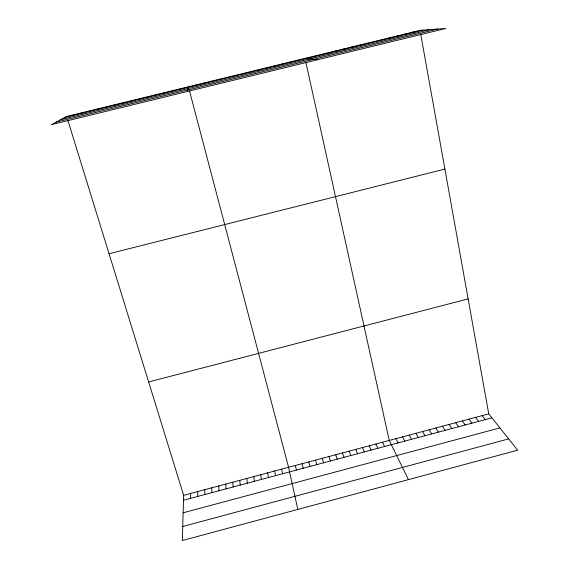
<?xml version="1.0" encoding="UTF-8"?>
<svg xmlns="http://www.w3.org/2000/svg" width="569" height="569" viewBox="0 0 569 569"><rect width="100%" height="100%" fill="white"/><g stroke="black" fill="none" stroke-linecap="round" stroke-linejoin="round"><path stroke-width="0.85" d="M196.248 85.364L196.248 84.881M190.608 498.344L190.672 493.437M67.903 120.45L183.638 495.315L182.35 540.55L517.655 450.179L488.735 413.869L420.761 34.382M187.493 91.474L188.431 86.787M180.16 89.283L180.366 88.75M171.987 91.275L172.293 90.72M163.808 93.266L164.213 92.69M155.614 95.265L156.126 94.66M147.421 97.256L148.032 96.63M139.213 99.262L139.931 98.608M131.005 101.261L131.823 100.578M122.783 103.266L123.701 102.555M114.554 105.272L115.578 104.54M106.318 107.278L107.449 106.517M98.074 109.284L99.305 108.501M89.824 111.296L91.161 110.486M81.566 113.309L83.003 112.477M73.301 115.322L74.845 114.461M183.495 500.243L491.893 417.831M183.14 512.797L499.923 427.916M182.749 526.481L508.672 438.898M183.638 495.315L488.735 413.869M148.637 381.955L468.145 298.896M109.049 253.724L444.887 169.071M65.022 117.342L422.817 30.143M60.805 119.604L429.944 29.624M56.16 122.1L437.767 29.047M412.418 32.205L415.107 32.028M404.787 34.069L407.383 33.905M397.155 35.925L399.651 35.79M389.509 37.789L391.92 37.675M381.863 39.652L384.175 39.567M374.21 41.516L376.429 41.452M366.543 43.386L368.669 43.344M358.875 45.257L360.902 45.236M351.201 47.127L353.136 47.127M343.52 48.998L345.355 49.026M335.831 50.869L337.573 50.918M328.135 52.746L329.778 52.817M320.432 54.624L321.983 54.716M312.722 56.502L314.18 56.623M305.005 58.379L317.644 59.731M297.281 60.264L298.547 60.428M289.55 62.149L290.716 62.341M281.811 64.034L282.885 64.247M274.073 65.919L275.047 66.16M266.32 67.803L267.195 68.074M258.561 69.695L259.343 69.987M250.794 71.587L251.484 71.9M243.027 73.486L243.61 73.821M235.246 75.378L235.737 75.741M227.458 77.277L227.849 77.661M482.135 415.626L485.222 419.609M475.535 417.39L478.55 421.394M468.927 419.154L471.872 423.18M219.67 79.176L219.961 79.582M462.313 420.918L465.193 424.965M455.698 422.689L458.5 426.75M449.076 424.453L451.807 428.542M442.447 426.224L445.107 430.335M435.811 427.995L438.407 432.12M429.175 429.766L431.693 433.919M422.532 431.544L424.979 435.712M415.882 433.315L418.265 437.504M409.225 435.093L411.536 439.304M402.568 436.871L404.808 441.103M395.903 438.649L398.072 442.902M408.435 479.617L389.239 440.427L305.894 62.405M382.56 442.213L384.587 446.509M211.867 81.075L212.066 81.509M375.881 443.991L377.83 448.308M369.196 445.776L371.073 450.115M362.51 447.561L364.316 451.921M355.81 449.354L357.545 453.735M349.11 451.139L350.774 455.541M342.41 452.931L343.996 457.355M335.696 454.723L337.211 459.162M328.982 456.516L330.425 460.982M322.26 458.308L323.633 462.796M315.532 460.101L316.833 464.61M308.803 461.9L310.027 466.431M189.484 90.798L288.575 467.298L297.815 509.433M302.068 463.699L303.22 468.251M295.325 465.499L296.406 470.072M204.065 82.974L204.157 83.43M281.619 469.155L282.551 473.771M274.656 471.018L275.517 475.656M267.693 472.875L268.468 477.533M260.716 474.738L261.42 479.418M253.738 476.602L254.364 481.303M246.754 478.465L247.302 483.195M239.762 480.328L240.239 485.08M232.764 482.199L233.162 486.972M225.765 484.07L226.085 488.863M218.759 485.94L219.001 490.755M211.746 487.811L211.91 492.647M204.726 489.681L204.819 494.546M197.699 491.559L197.713 496.445M66.673 116.453L51.345 124.682L445.876 28.45L420.036 30.349L66.673 116.453"/></g></svg>
